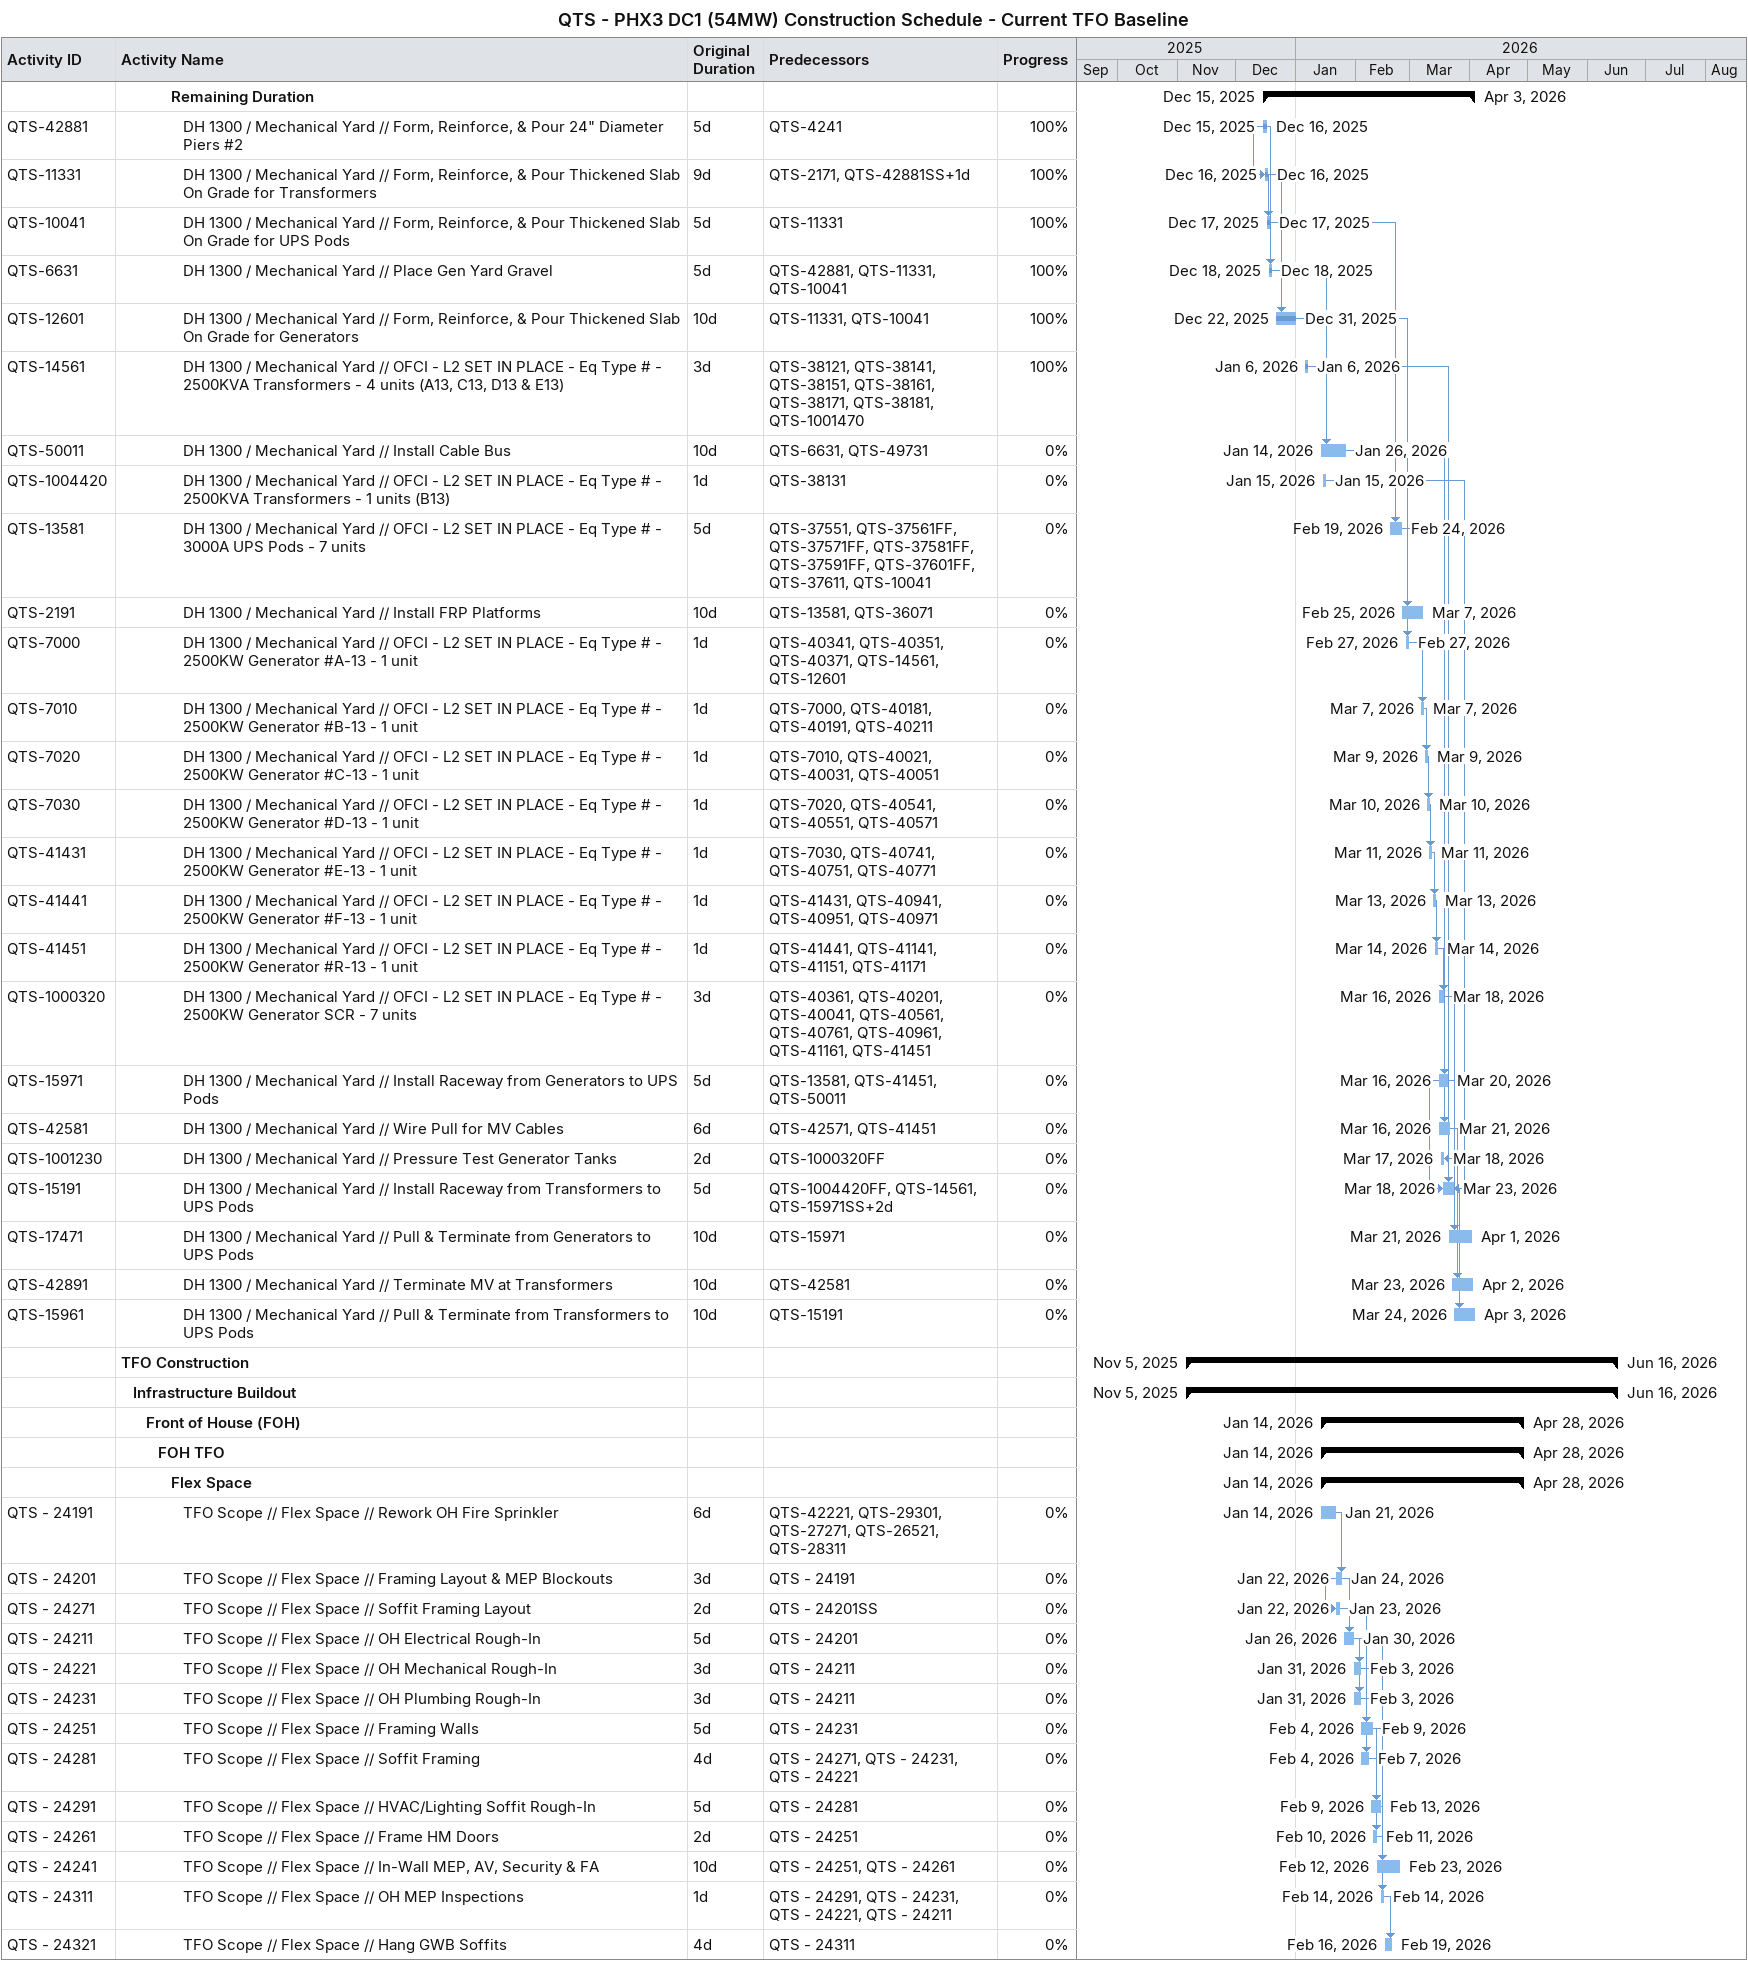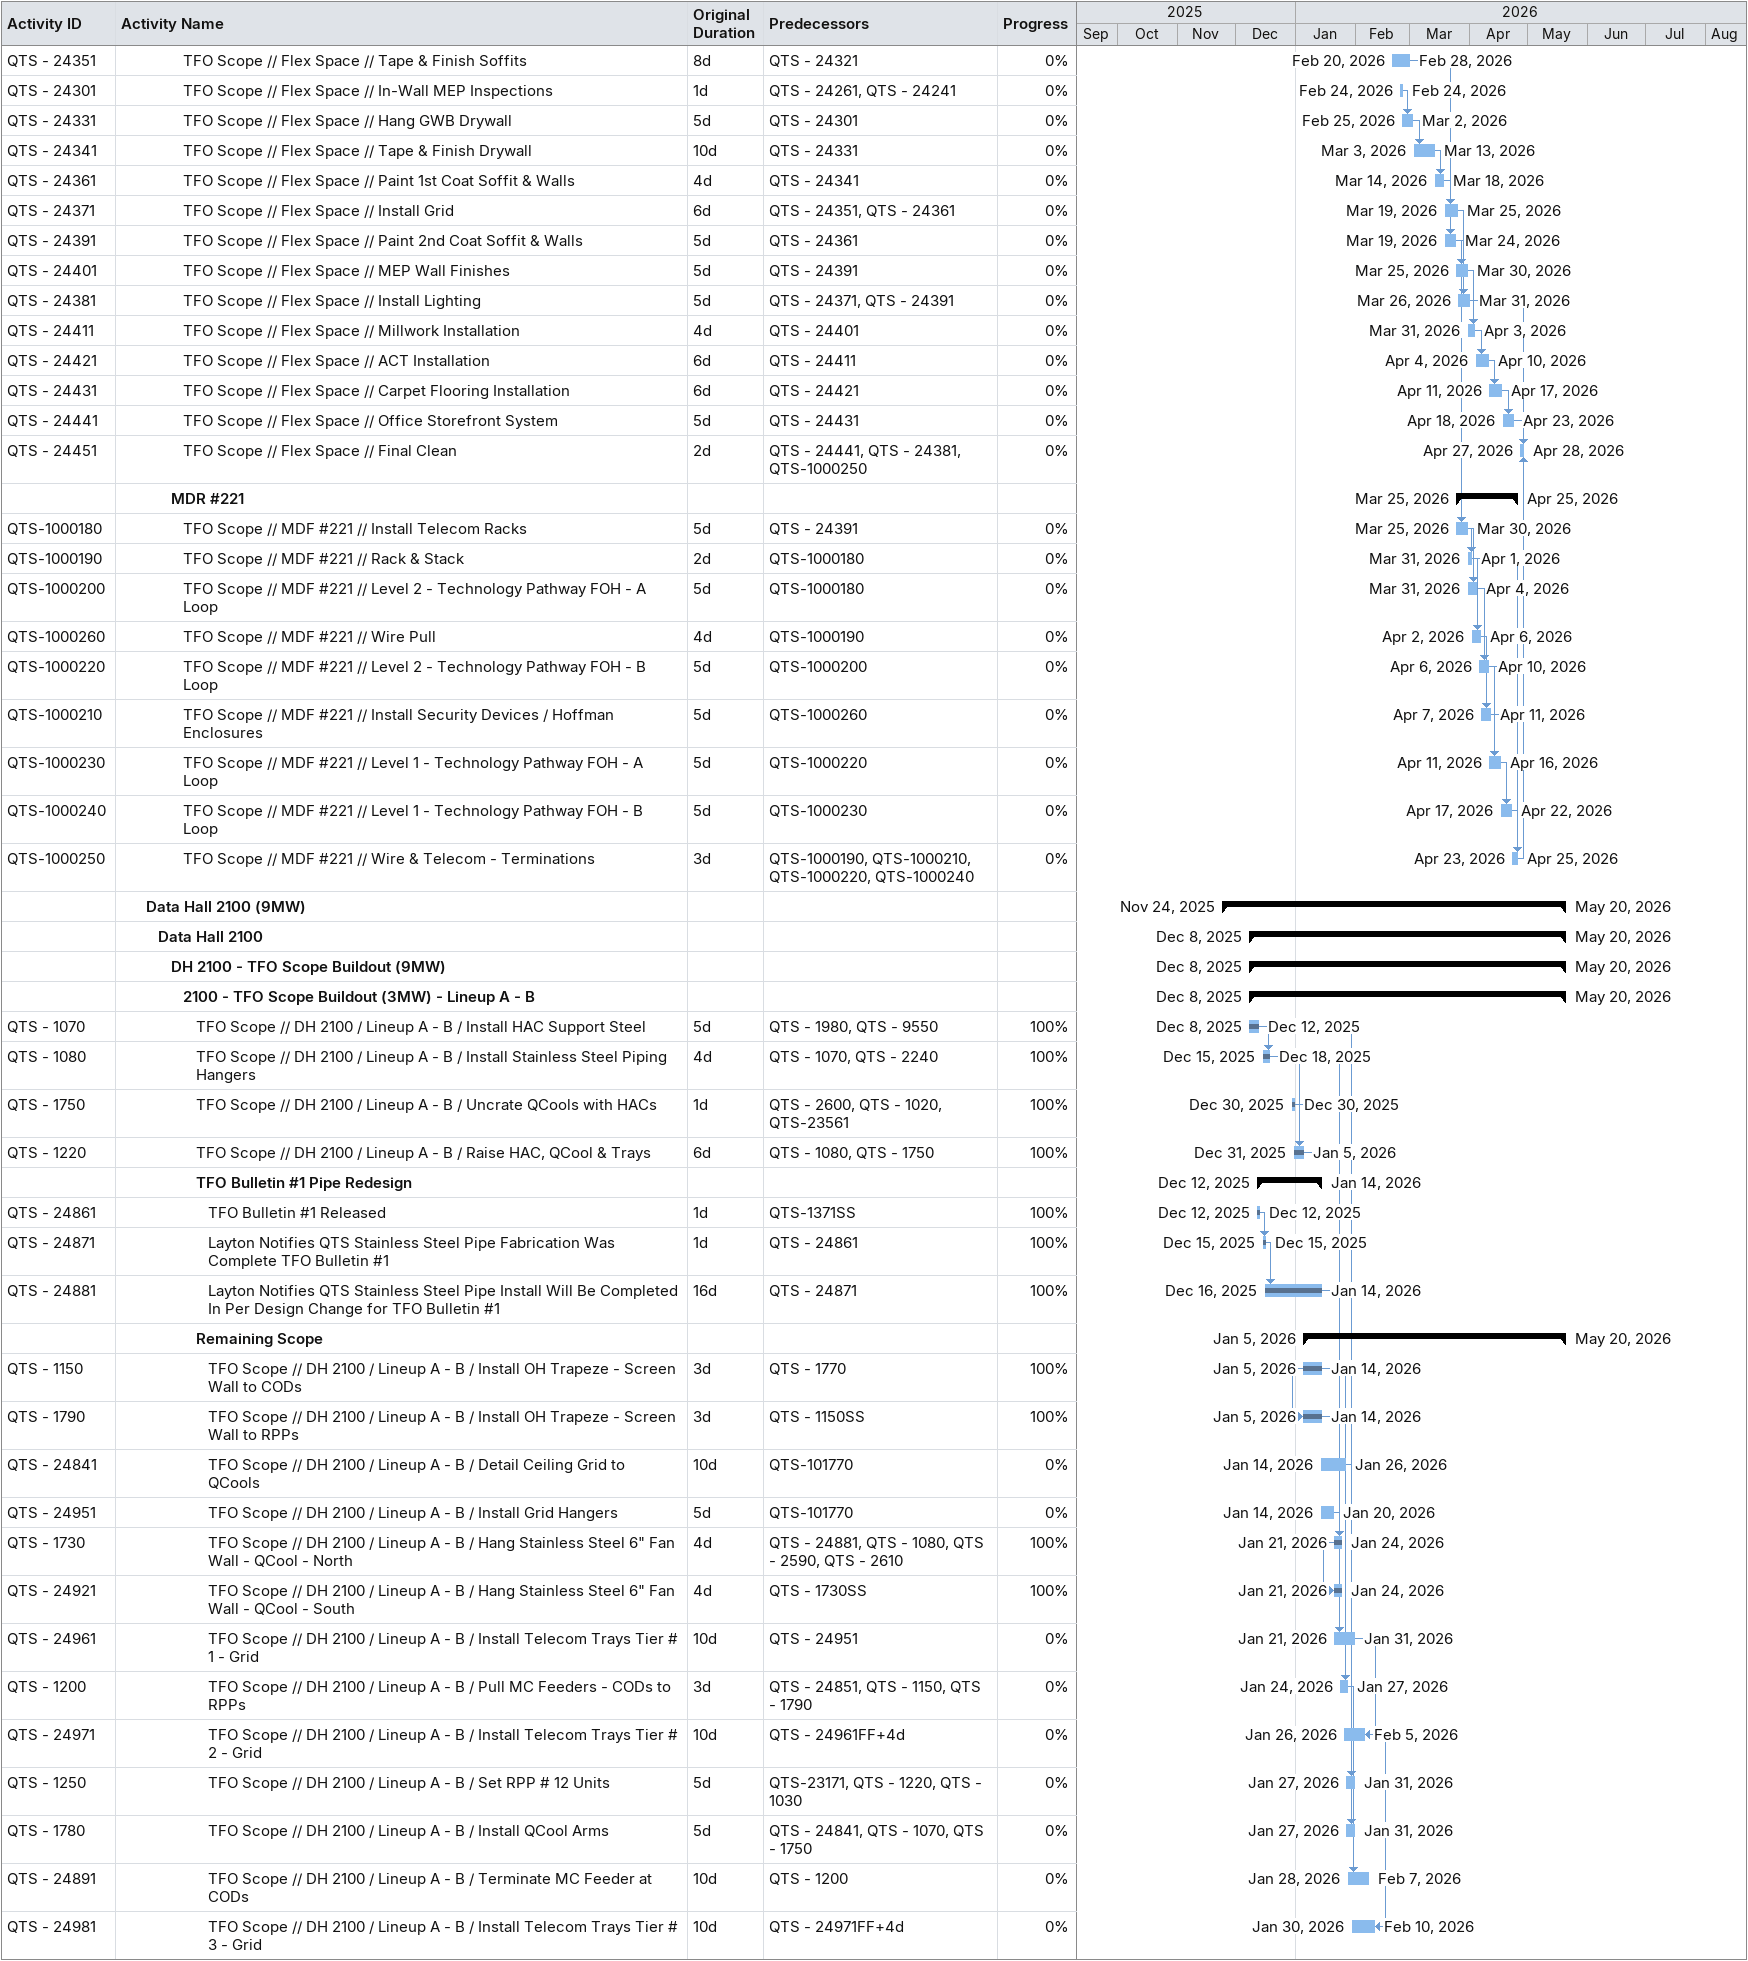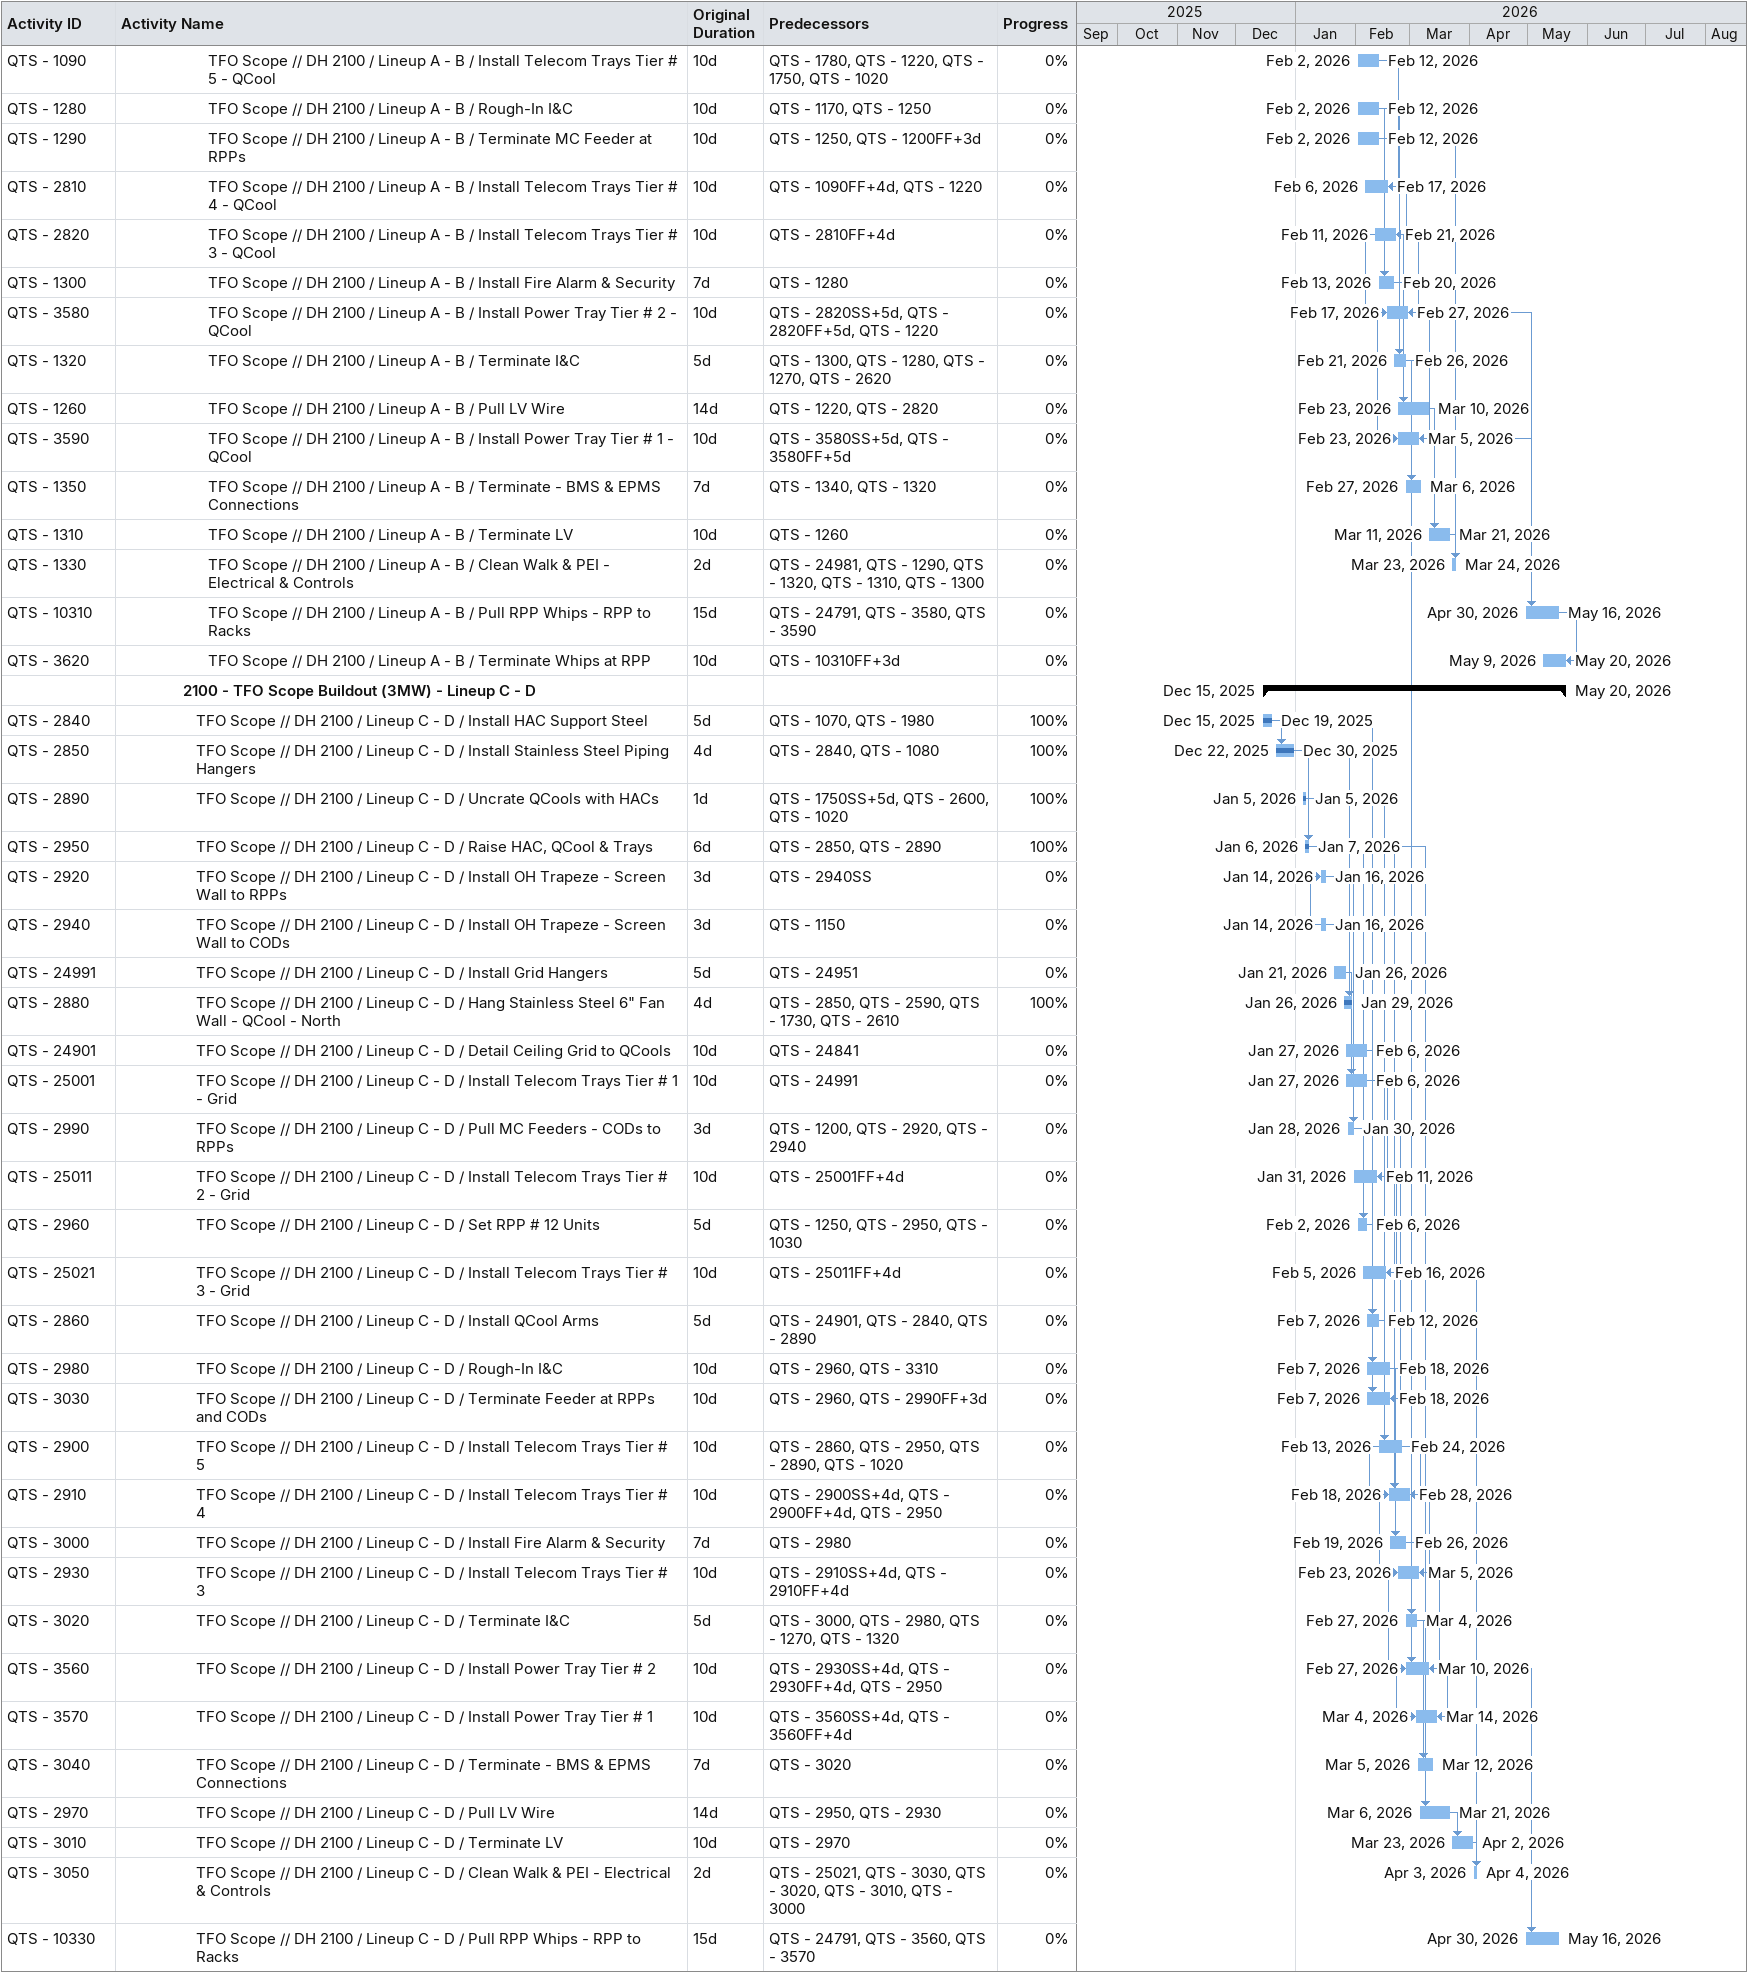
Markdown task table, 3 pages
QTS - PHX3 DC1 (54MW) Construction Schedule - Current TFO Baseline

| ID | Level | Task | Original duration | Start | Finish | Predecessors | % complete |
|---|---|---|---|---|---|---|---|
|  | 5 | **Remaining Duration** |  | 2025-12-15 | 2026-04-03 |  |  |
| QTS-42881 | 6 | DH 1300 / Mechanical Yard // Form, Reinforce, & Pour 24" Diameter Piers #2 | 5d | 2025-12-15 | 2025-12-16 | QTS-4241 | 100 |
| QTS-11331 | 6 | DH 1300 / Mechanical Yard // Form, Reinforce, & Pour Thickened Slab On Grade for Transformers | 9d | 2025-12-16 | 2025-12-16 | QTS-2171, QTS-42881SS+1d | 100 |
| QTS-10041 | 6 | DH 1300 / Mechanical Yard // Form, Reinforce, & Pour Thickened Slab On Grade for UPS Pods | 5d | 2025-12-17 | 2025-12-17 | QTS-11331 | 100 |
| QTS-6631 | 6 | DH 1300 / Mechanical Yard // Place Gen Yard Gravel | 5d | 2025-12-18 | 2025-12-18 | QTS-42881, QTS-11331, QTS-10041 | 100 |
| QTS-12601 | 6 | DH 1300 / Mechanical Yard // Form, Reinforce, & Pour Thickened Slab On Grade for Generators | 10d | 2025-12-22 | 2025-12-31 | QTS-11331, QTS-10041 | 100 |
| QTS-14561 | 6 | DH 1300 / Mechanical Yard // OFCI - L2 SET IN PLACE - Eq Type # - 2500KVA Transformers - 4 units (A13, C13, D13 & E13) | 3d | 2026-01-06 | 2026-01-06 | QTS-38121, QTS-38141, QTS-38151, QTS-38161, QTS-38171, QTS-38181, QTS-1001470 | 100 |
| QTS-50011 | 6 | DH 1300 / Mechanical Yard // Install Cable Bus | 10d | 2026-01-14 | 2026-01-26 | QTS-6631, QTS-49731 | 0 |
| QTS-1004420 | 6 | DH 1300 / Mechanical Yard // OFCI - L2 SET IN PLACE - Eq Type # - 2500KVA Transformers - 1 units (B13) | 1d | 2026-01-15 | 2026-01-15 | QTS-38131 | 0 |
| QTS-13581 | 6 | DH 1300 / Mechanical Yard // OFCI - L2 SET IN PLACE - Eq Type # - 3000A UPS Pods - 7 units | 5d | 2026-02-19 | 2026-02-24 | QTS-37551, QTS-37561FF, QTS-37571FF, QTS-37581FF, QTS-37591FF, QTS-37601FF, QTS-37611, QTS-10041 | 0 |
| QTS-2191 | 6 | DH 1300 / Mechanical Yard // Install FRP Platforms | 10d | 2026-02-25 | 2026-03-07 | QTS-13581, QTS-36071 | 0 |
| QTS-7000 | 6 | DH 1300 / Mechanical Yard // OFCI - L2 SET IN PLACE - Eq Type # - 2500KW Generator #A-13 - 1 unit | 1d | 2026-02-27 | 2026-02-27 | QTS-40341, QTS-40351, QTS-40371, QTS-14561, QTS-12601 | 0 |
| QTS-7010 | 6 | DH 1300 / Mechanical Yard // OFCI - L2 SET IN PLACE - Eq Type # - 2500KW Generator #B-13 - 1 unit | 1d | 2026-03-07 | 2026-03-07 | QTS-7000, QTS-40181, QTS-40191, QTS-40211 | 0 |
| QTS-7020 | 6 | DH 1300 / Mechanical Yard // OFCI - L2 SET IN PLACE - Eq Type # - 2500KW Generator #C-13 - 1 unit | 1d | 2026-03-09 | 2026-03-09 | QTS-7010, QTS-40021, QTS-40031, QTS-40051 | 0 |
| QTS-7030 | 6 | DH 1300 / Mechanical Yard // OFCI - L2 SET IN PLACE - Eq Type # - 2500KW Generator #D-13 - 1 unit | 1d | 2026-03-10 | 2026-03-10 | QTS-7020, QTS-40541, QTS-40551, QTS-40571 | 0 |
| QTS-41431 | 6 | DH 1300 / Mechanical Yard // OFCI - L2 SET IN PLACE - Eq Type # - 2500KW Generator #E-13 - 1 unit | 1d | 2026-03-11 | 2026-03-11 | QTS-7030, QTS-40741, QTS-40751, QTS-40771 | 0 |
| QTS-41441 | 6 | DH 1300 / Mechanical Yard // OFCI - L2 SET IN PLACE - Eq Type # - 2500KW Generator #F-13 - 1 unit | 1d | 2026-03-13 | 2026-03-13 | QTS-41431, QTS-40941, QTS-40951, QTS-40971 | 0 |
| QTS-41451 | 6 | DH 1300 / Mechanical Yard // OFCI - L2 SET IN PLACE - Eq Type # - 2500KW Generator #R-13 - 1 unit | 1d | 2026-03-14 | 2026-03-14 | QTS-41441, QTS-41141, QTS-41151, QTS-41171 | 0 |
| QTS-1000320 | 6 | DH 1300 / Mechanical Yard // OFCI - L2 SET IN PLACE - Eq Type # - 2500KW Generator SCR - 7 units | 3d | 2026-03-16 | 2026-03-18 | QTS-40361, QTS-40201, QTS-40041, QTS-40561, QTS-40761, QTS-40961, QTS-41161, QTS-41451 | 0 |
| QTS-15971 | 6 | DH 1300 / Mechanical Yard // Install Raceway from Generators to UPS Pods | 5d | 2026-03-16 | 2026-03-20 | QTS-13581, QTS-41451, QTS-50011 | 0 |
| QTS-42581 | 6 | DH 1300 / Mechanical Yard // Wire Pull for MV Cables | 6d | 2026-03-16 | 2026-03-21 | QTS-42571, QTS-41451 | 0 |
| QTS-1001230 | 6 | DH 1300 / Mechanical Yard // Pressure Test Generator Tanks | 2d | 2026-03-17 | 2026-03-18 | QTS-1000320FF | 0 |
| QTS-15191 | 6 | DH 1300 / Mechanical Yard // Install Raceway from Transformers to UPS Pods | 5d | 2026-03-18 | 2026-03-23 | QTS-1004420FF, QTS-14561, QTS-15971SS+2d | 0 |
| QTS-17471 | 6 | DH 1300 / Mechanical Yard // Pull & Terminate from Generators to UPS Pods | 10d | 2026-03-21 | 2026-04-01 | QTS-15971 | 0 |
| QTS-42891 | 6 | DH 1300 / Mechanical Yard // Terminate MV at Transformers | 10d | 2026-03-23 | 2026-04-02 | QTS-42581 | 0 |
| QTS-15961 | 6 | DH 1300 / Mechanical Yard // Pull & Terminate from Transformers to UPS Pods | 10d | 2026-03-24 | 2026-04-03 | QTS-15191 | 0 |
|  | 1 | **TFO Construction** |  | 2025-11-05 | 2026-06-16 |  |  |
|  | 2 | **Infrastructure Buildout** |  | 2025-11-05 | 2026-06-16 |  |  |
|  | 3 | **Front of House (FOH)** |  | 2026-01-14 | 2026-04-28 |  |  |
|  | 4 | **FOH TFO** |  | 2026-01-14 | 2026-04-28 |  |  |
|  | 5 | **Flex Space** |  | 2026-01-14 | 2026-04-28 |  |  |
| QTS - 24191 | 6 | TFO Scope // Flex Space // Rework OH Fire Sprinkler | 6d | 2026-01-14 | 2026-01-21 | QTS-42221, QTS-29301, QTS-27271, QTS-26521, QTS-28311 | 0 |
| QTS - 24201 | 6 | TFO Scope // Flex Space // Framing Layout & MEP Blockouts | 3d | 2026-01-22 | 2026-01-24 | QTS - 24191 | 0 |
| QTS - 24271 | 6 | TFO Scope // Flex Space // Soffit Framing Layout | 2d | 2026-01-22 | 2026-01-23 | QTS - 24201SS | 0 |
| QTS - 24211 | 6 | TFO Scope // Flex Space // OH Electrical Rough-In | 5d | 2026-01-26 | 2026-01-30 | QTS - 24201 | 0 |
| QTS - 24221 | 6 | TFO Scope // Flex Space // OH Mechanical Rough-In | 3d | 2026-01-31 | 2026-02-03 | QTS - 24211 | 0 |
| QTS - 24231 | 6 | TFO Scope // Flex Space // OH Plumbing Rough-In | 3d | 2026-01-31 | 2026-02-03 | QTS - 24211 | 0 |
| QTS - 24251 | 6 | TFO Scope // Flex Space // Framing Walls | 5d | 2026-02-04 | 2026-02-09 | QTS - 24231 | 0 |
| QTS - 24281 | 6 | TFO Scope // Flex Space // Soffit Framing | 4d | 2026-02-04 | 2026-02-07 | QTS - 24271, QTS - 24231, QTS - 24221 | 0 |
| QTS - 24291 | 6 | TFO Scope // Flex Space // HVAC/Lighting Soffit Rough-In | 5d | 2026-02-09 | 2026-02-13 | QTS - 24281 | 0 |
| QTS - 24261 | 6 | TFO Scope // Flex Space // Frame HM Doors | 2d | 2026-02-10 | 2026-02-11 | QTS - 24251 | 0 |
| QTS - 24241 | 6 | TFO Scope // Flex Space // In-Wall MEP, AV, Security & FA | 10d | 2026-02-12 | 2026-02-23 | QTS - 24251, QTS - 24261 | 0 |
| QTS - 24311 | 6 | TFO Scope // Flex Space // OH MEP Inspections | 1d | 2026-02-14 | 2026-02-14 | QTS - 24291, QTS - 24231, QTS - 24221, QTS - 24211 | 0 |
| QTS - 24321 | 6 | TFO Scope // Flex Space // Hang GWB Soffits | 4d | 2026-02-16 | 2026-02-19 | QTS - 24311 | 0 |
| QTS - 24351 | 6 | TFO Scope // Flex Space // Tape & Finish Soffits | 8d | 2026-02-20 | 2026-02-28 | QTS - 24321 | 0 |
| QTS - 24301 | 6 | TFO Scope // Flex Space // In-Wall MEP Inspections | 1d | 2026-02-24 | 2026-02-24 | QTS - 24261, QTS - 24241 | 0 |
| QTS - 24331 | 6 | TFO Scope // Flex Space // Hang GWB Drywall | 5d | 2026-02-25 | 2026-03-02 | QTS - 24301 | 0 |
| QTS - 24341 | 6 | TFO Scope // Flex Space // Tape & Finish Drywall | 10d | 2026-03-03 | 2026-03-13 | QTS - 24331 | 0 |
| QTS - 24361 | 6 | TFO Scope // Flex Space // Paint 1st Coat Soffit & Walls | 4d | 2026-03-14 | 2026-03-18 | QTS - 24341 | 0 |
| QTS - 24371 | 6 | TFO Scope // Flex Space // Install Grid | 6d | 2026-03-19 | 2026-03-25 | QTS - 24351, QTS - 24361 | 0 |
| QTS - 24391 | 6 | TFO Scope // Flex Space // Paint 2nd Coat Soffit & Walls | 5d | 2026-03-19 | 2026-03-24 | QTS - 24361 | 0 |
| QTS - 24401 | 6 | TFO Scope // Flex Space // MEP Wall Finishes | 5d | 2026-03-25 | 2026-03-30 | QTS - 24391 | 0 |
| QTS - 24381 | 6 | TFO Scope // Flex Space // Install Lighting | 5d | 2026-03-26 | 2026-03-31 | QTS - 24371, QTS - 24391 | 0 |
| QTS - 24411 | 6 | TFO Scope // Flex Space // Millwork Installation | 4d | 2026-03-31 | 2026-04-03 | QTS - 24401 | 0 |
| QTS - 24421 | 6 | TFO Scope // Flex Space // ACT Installation | 6d | 2026-04-04 | 2026-04-10 | QTS - 24411 | 0 |
| QTS - 24431 | 6 | TFO Scope // Flex Space // Carpet Flooring Installation | 6d | 2026-04-11 | 2026-04-17 | QTS - 24421 | 0 |
| QTS - 24441 | 6 | TFO Scope // Flex Space // Office Storefront System | 5d | 2026-04-18 | 2026-04-23 | QTS - 24431 | 0 |
| QTS - 24451 | 6 | TFO Scope // Flex Space // Final Clean | 2d | 2026-04-27 | 2026-04-28 | QTS - 24441, QTS - 24381, QTS-1000250 | 0 |
|  | 5 | **MDR #221** |  | 2026-03-25 | 2026-04-25 |  |  |
| QTS-1000180 | 6 | TFO Scope // MDF #221 // Install Telecom Racks | 5d | 2026-03-25 | 2026-03-30 | QTS - 24391 | 0 |
| QTS-1000190 | 6 | TFO Scope // MDF #221 // Rack & Stack | 2d | 2026-03-31 | 2026-04-01 | QTS-1000180 | 0 |
| QTS-1000200 | 6 | TFO Scope // MDF #221 // Level 2 - Technology Pathway FOH - A Loop | 5d | 2026-03-31 | 2026-04-04 | QTS-1000180 | 0 |
| QTS-1000260 | 6 | TFO Scope // MDF #221 // Wire Pull | 4d | 2026-04-02 | 2026-04-06 | QTS-1000190 | 0 |
| QTS-1000220 | 6 | TFO Scope // MDF #221 // Level 2 - Technology Pathway FOH - B Loop | 5d | 2026-04-06 | 2026-04-10 | QTS-1000200 | 0 |
| QTS-1000210 | 6 | TFO Scope // MDF #221 // Install Security Devices / Hoffman Enclosures | 5d | 2026-04-07 | 2026-04-11 | QTS-1000260 | 0 |
| QTS-1000230 | 6 | TFO Scope // MDF #221 // Level 1 - Technology Pathway FOH - A Loop | 5d | 2026-04-11 | 2026-04-16 | QTS-1000220 | 0 |
| QTS-1000240 | 6 | TFO Scope // MDF #221 // Level 1 - Technology Pathway FOH - B Loop | 5d | 2026-04-17 | 2026-04-22 | QTS-1000230 | 0 |
| QTS-1000250 | 6 | TFO Scope // MDF #221 // Wire & Telecom - Terminations | 3d | 2026-04-23 | 2026-04-25 | QTS-1000190, QTS-1000210, QTS-1000220, QTS-1000240 | 0 |
|  | 3 | **Data Hall 2100 (9MW)** |  | 2025-11-24 | 2026-05-20 |  |  |
|  | 4 | **Data Hall 2100** |  | 2025-12-08 | 2026-05-20 |  |  |
|  | 5 | **DH 2100 - TFO Scope Buildout (9MW)** |  | 2025-12-08 | 2026-05-20 |  |  |
|  | 6 | **2100 - TFO Scope Buildout (3MW) - Lineup A - B** |  | 2025-12-08 | 2026-05-20 |  |  |
| QTS - 1070 | 7 | TFO Scope // DH 2100 / Lineup A - B / Install HAC Support Steel | 5d | 2025-12-08 | 2025-12-12 | QTS - 1980, QTS - 9550 | 100 |
| QTS - 1080 | 7 | TFO Scope // DH 2100 / Lineup A - B / Install Stainless Steel Piping Hangers | 4d | 2025-12-15 | 2025-12-18 | QTS - 1070, QTS - 2240 | 100 |
| QTS - 1750 | 7 | TFO Scope // DH 2100 / Lineup A - B / Uncrate QCools with HACs | 1d | 2025-12-30 | 2025-12-30 | QTS - 2600, QTS - 1020, QTS-23561 | 100 |
| QTS - 1220 | 7 | TFO Scope // DH 2100 / Lineup A - B / Raise HAC, QCool & Trays | 6d | 2025-12-31 | 2026-01-05 | QTS - 1080, QTS - 1750 | 100 |
|  | 7 | **TFO Bulletin #1 Pipe Redesign** |  | 2025-12-12 | 2026-01-14 |  |  |
| QTS - 24861 | 8 | TFO Bulletin #1 Released | 1d | 2025-12-12 | 2025-12-12 | QTS-1371SS | 100 |
| QTS - 24871 | 8 | Layton Notifies QTS Stainless Steel Pipe Fabrication Was Complete TFO Bulletin #1 | 1d | 2025-12-15 | 2025-12-15 | QTS - 24861 | 100 |
| QTS - 24881 | 8 | Layton Notifies QTS Stainless Steel Pipe Install Will Be Completed In Per Design Change for TFO Bulletin #1 | 16d | 2025-12-16 | 2026-01-14 | QTS - 24871 | 100 |
|  | 7 | **Remaining Scope** |  | 2026-01-05 | 2026-05-20 |  |  |
| QTS - 1150 | 8 | TFO Scope // DH 2100 / Lineup A - B / Install OH Trapeze - Screen Wall to CODs | 3d | 2026-01-05 | 2026-01-14 | QTS - 1770 | 100 |
| QTS - 1790 | 8 | TFO Scope // DH 2100 / Lineup A - B / Install OH Trapeze - Screen Wall to RPPs | 3d | 2026-01-05 | 2026-01-14 | QTS - 1150SS | 100 |
| QTS - 24841 | 8 | TFO Scope // DH 2100 / Lineup A - B / Detail Ceiling Grid to QCools | 10d | 2026-01-14 | 2026-01-26 | QTS-101770 | 0 |
| QTS - 24951 | 8 | TFO Scope // DH 2100 / Lineup A - B / Install Grid Hangers | 5d | 2026-01-14 | 2026-01-20 | QTS-101770 | 0 |
| QTS - 1730 | 8 | TFO Scope // DH 2100 / Lineup A - B / Hang Stainless Steel 6" Fan Wall - QCool - North | 4d | 2026-01-21 | 2026-01-24 | QTS - 24881, QTS - 1080, QTS - 2590, QTS - 2610 | 100 |
| QTS - 24921 | 8 | TFO Scope // DH 2100 / Lineup A - B / Hang Stainless Steel 6" Fan Wall - QCool - South | 4d | 2026-01-21 | 2026-01-24 | QTS - 1730SS | 100 |
| QTS - 24961 | 8 | TFO Scope // DH 2100 / Lineup A - B / Install Telecom Trays Tier # 1 - Grid | 10d | 2026-01-21 | 2026-01-31 | QTS - 24951 | 0 |
| QTS - 1200 | 8 | TFO Scope // DH 2100 / Lineup A - B / Pull MC Feeders - CODs to RPPs | 3d | 2026-01-24 | 2026-01-27 | QTS - 24851, QTS - 1150, QTS - 1790 | 0 |
| QTS - 24971 | 8 | TFO Scope // DH 2100 / Lineup A - B / Install Telecom Trays Tier # 2 - Grid | 10d | 2026-01-26 | 2026-02-05 | QTS - 24961FF+4d | 0 |
| QTS - 1250 | 8 | TFO Scope // DH 2100 / Lineup A - B / Set RPP # 12 Units | 5d | 2026-01-27 | 2026-01-31 | QTS-23171, QTS - 1220, QTS - 1030 | 0 |
| QTS - 1780 | 8 | TFO Scope // DH 2100 / Lineup A - B / Install QCool Arms | 5d | 2026-01-27 | 2026-01-31 | QTS - 24841, QTS - 1070, QTS - 1750 | 0 |
| QTS - 24891 | 8 | TFO Scope // DH 2100 / Lineup A - B / Terminate MC Feeder at CODs | 10d | 2026-01-28 | 2026-02-07 | QTS - 1200 | 0 |
| QTS - 24981 | 8 | TFO Scope // DH 2100 / Lineup A - B / Install Telecom Trays Tier # 3 - Grid | 10d | 2026-01-30 | 2026-02-10 | QTS - 24971FF+4d | 0 |
| QTS - 1090 | 8 | TFO Scope // DH 2100 / Lineup A - B / Install Telecom Trays Tier # 5 - QCool | 10d | 2026-02-02 | 2026-02-12 | QTS - 1780, QTS - 1220, QTS - 1750, QTS - 1020 | 0 |
| QTS - 1280 | 8 | TFO Scope // DH 2100 / Lineup A - B / Rough-In I&C | 10d | 2026-02-02 | 2026-02-12 | QTS - 1170, QTS - 1250 | 0 |
| QTS - 1290 | 8 | TFO Scope // DH 2100 / Lineup A - B / Terminate MC Feeder at RPPs | 10d | 2026-02-02 | 2026-02-12 | QTS - 1250, QTS - 1200FF+3d | 0 |
| QTS - 2810 | 8 | TFO Scope // DH 2100 / Lineup A - B / Install Telecom Trays Tier # 4 - QCool | 10d | 2026-02-06 | 2026-02-17 | QTS - 1090FF+4d, QTS - 1220 | 0 |
| QTS - 2820 | 8 | TFO Scope // DH 2100 / Lineup A - B / Install Telecom Trays Tier # 3 - QCool | 10d | 2026-02-11 | 2026-02-21 | QTS - 2810FF+4d | 0 |
| QTS - 1300 | 8 | TFO Scope // DH 2100 / Lineup A - B / Install Fire Alarm & Security | 7d | 2026-02-13 | 2026-02-20 | QTS - 1280 | 0 |
| QTS - 3580 | 8 | TFO Scope // DH 2100 / Lineup A - B / Install Power Tray Tier # 2 - QCool | 10d | 2026-02-17 | 2026-02-27 | QTS - 2820SS+5d, QTS - 2820FF+5d, QTS - 1220 | 0 |
| QTS - 1320 | 8 | TFO Scope // DH 2100 / Lineup A - B / Terminate I&C | 5d | 2026-02-21 | 2026-02-26 | QTS - 1300, QTS - 1280, QTS - 1270, QTS - 2620 | 0 |
| QTS - 1260 | 8 | TFO Scope // DH 2100 / Lineup A - B / Pull LV Wire | 14d | 2026-02-23 | 2026-03-10 | QTS - 1220, QTS - 2820 | 0 |
| QTS - 3590 | 8 | TFO Scope // DH 2100 / Lineup A - B / Install Power Tray Tier # 1 - QCool | 10d | 2026-02-23 | 2026-03-05 | QTS - 3580SS+5d, QTS - 3580FF+5d | 0 |
| QTS - 1350 | 8 | TFO Scope // DH 2100 / Lineup A - B / Terminate - BMS & EPMS Connections | 7d | 2026-02-27 | 2026-03-06 | QTS - 1340, QTS - 1320 | 0 |
| QTS - 1310 | 8 | TFO Scope // DH 2100 / Lineup A - B / Terminate LV | 10d | 2026-03-11 | 2026-03-21 | QTS - 1260 | 0 |
| QTS - 1330 | 8 | TFO Scope // DH 2100 / Lineup A - B / Clean Walk & PEI - Electrical & Controls | 2d | 2026-03-23 | 2026-03-24 | QTS - 24981, QTS - 1290, QTS - 1320, QTS - 1310, QTS - 1300 | 0 |
| QTS - 10310 | 8 | TFO Scope // DH 2100 / Lineup A - B / Pull RPP Whips - RPP to Racks | 15d | 2026-04-30 | 2026-05-16 | QTS - 24791, QTS - 3580, QTS - 3590 | 0 |
| QTS - 3620 | 8 | TFO Scope // DH 2100 / Lineup A - B / Terminate Whips at RPP | 10d | 2026-05-09 | 2026-05-20 | QTS - 10310FF+3d | 0 |
|  | 6 | **2100 - TFO Scope Buildout (3MW) - Lineup C - D** |  | 2025-12-15 | 2026-05-20 |  |  |
| QTS - 2840 | 7 | TFO Scope // DH 2100 / Lineup C - D / Install HAC Support Steel | 5d | 2025-12-15 | 2025-12-19 | QTS - 1070, QTS - 1980 | 100 |
| QTS - 2850 | 7 | TFO Scope // DH 2100 / Lineup C - D / Install Stainless Steel Piping Hangers | 4d | 2025-12-22 | 2025-12-30 | QTS - 2840, QTS - 1080 | 100 |
| QTS - 2890 | 7 | TFO Scope // DH 2100 / Lineup C - D / Uncrate QCools with HACs | 1d | 2026-01-05 | 2026-01-05 | QTS - 1750SS+5d, QTS - 2600, QTS - 1020 | 100 |
| QTS - 2950 | 7 | TFO Scope // DH 2100 / Lineup C - D / Raise HAC, QCool & Trays | 6d | 2026-01-06 | 2026-01-07 | QTS - 2850, QTS - 2890 | 100 |
| QTS - 2920 | 7 | TFO Scope // DH 2100 / Lineup C - D / Install OH Trapeze - Screen Wall to RPPs | 3d | 2026-01-14 | 2026-01-16 | QTS - 2940SS | 0 |
| QTS - 2940 | 7 | TFO Scope // DH 2100 / Lineup C - D / Install OH Trapeze - Screen Wall to CODs | 3d | 2026-01-14 | 2026-01-16 | QTS - 1150 | 0 |
| QTS - 24991 | 7 | TFO Scope // DH 2100 / Lineup C - D / Install Grid Hangers | 5d | 2026-01-21 | 2026-01-26 | QTS - 24951 | 0 |
| QTS - 2880 | 7 | TFO Scope // DH 2100 / Lineup C - D / Hang Stainless Steel 6" Fan Wall - QCool - North | 4d | 2026-01-26 | 2026-01-29 | QTS - 2850, QTS - 2590, QTS - 1730, QTS - 2610 | 100 |
| QTS - 24901 | 7 | TFO Scope // DH 2100 / Lineup C - D / Detail Ceiling Grid to QCools | 10d | 2026-01-27 | 2026-02-06 | QTS - 24841 | 0 |
| QTS - 25001 | 7 | TFO Scope // DH 2100 / Lineup C - D / Install Telecom Trays Tier # 1 - Grid | 10d | 2026-01-27 | 2026-02-06 | QTS - 24991 | 0 |
| QTS - 2990 | 7 | TFO Scope // DH 2100 / Lineup C - D / Pull MC Feeders - CODs to RPPs | 3d | 2026-01-28 | 2026-01-30 | QTS - 1200, QTS - 2920, QTS - 2940 | 0 |
| QTS - 25011 | 7 | TFO Scope // DH 2100 / Lineup C - D / Install Telecom Trays Tier # 2 - Grid | 10d | 2026-01-31 | 2026-02-11 | QTS - 25001FF+4d | 0 |
| QTS - 2960 | 7 | TFO Scope // DH 2100 / Lineup C - D / Set RPP # 12 Units | 5d | 2026-02-02 | 2026-02-06 | QTS - 1250, QTS - 2950, QTS - 1030 | 0 |
| QTS - 25021 | 7 | TFO Scope // DH 2100 / Lineup C - D / Install Telecom Trays Tier # 3 - Grid | 10d | 2026-02-05 | 2026-02-16 | QTS - 25011FF+4d | 0 |
| QTS - 2860 | 7 | TFO Scope // DH 2100 / Lineup C - D / Install QCool Arms | 5d | 2026-02-07 | 2026-02-12 | QTS - 24901, QTS - 2840, QTS - 2890 | 0 |
| QTS - 2980 | 7 | TFO Scope // DH 2100 / Lineup C - D / Rough-In I&C | 10d | 2026-02-07 | 2026-02-18 | QTS - 2960, QTS - 3310 | 0 |
| QTS - 3030 | 7 | TFO Scope // DH 2100 / Lineup C - D / Terminate Feeder at RPPs and CODs | 10d | 2026-02-07 | 2026-02-18 | QTS - 2960, QTS - 2990FF+3d | 0 |
| QTS - 2900 | 7 | TFO Scope // DH 2100 / Lineup C - D / Install Telecom Trays Tier # 5 | 10d | 2026-02-13 | 2026-02-24 | QTS - 2860, QTS - 2950, QTS - 2890, QTS - 1020 | 0 |
| QTS - 2910 | 7 | TFO Scope // DH 2100 / Lineup C - D / Install Telecom Trays Tier # 4 | 10d | 2026-02-18 | 2026-02-28 | QTS - 2900SS+4d, QTS - 2900FF+4d, QTS - 2950 | 0 |
| QTS - 3000 | 7 | TFO Scope // DH 2100 / Lineup C - D / Install Fire Alarm & Security | 7d | 2026-02-19 | 2026-02-26 | QTS - 2980 | 0 |
| QTS - 2930 | 7 | TFO Scope // DH 2100 / Lineup C - D / Install Telecom Trays Tier # 3 | 10d | 2026-02-23 | 2026-03-05 | QTS - 2910SS+4d, QTS - 2910FF+4d | 0 |
| QTS - 3020 | 7 | TFO Scope // DH 2100 / Lineup C - D / Terminate I&C | 5d | 2026-02-27 | 2026-03-04 | QTS - 3000, QTS - 2980, QTS - 1270, QTS - 1320 | 0 |
| QTS - 3560 | 7 | TFO Scope // DH 2100 / Lineup C - D / Install Power Tray Tier # 2 | 10d | 2026-02-27 | 2026-03-10 | QTS - 2930SS+4d, QTS - 2930FF+4d, QTS - 2950 | 0 |
| QTS - 3570 | 7 | TFO Scope // DH 2100 / Lineup C - D / Install Power Tray Tier # 1 | 10d | 2026-03-04 | 2026-03-14 | QTS - 3560SS+4d, QTS - 3560FF+4d | 0 |
| QTS - 3040 | 7 | TFO Scope // DH 2100 / Lineup C - D / Terminate - BMS & EPMS Connections | 7d | 2026-03-05 | 2026-03-12 | QTS - 3020 | 0 |
| QTS - 2970 | 7 | TFO Scope // DH 2100 / Lineup C - D / Pull LV Wire | 14d | 2026-03-06 | 2026-03-21 | QTS - 2950, QTS - 2930 | 0 |
| QTS - 3010 | 7 | TFO Scope // DH 2100 / Lineup C - D / Terminate LV | 10d | 2026-03-23 | 2026-04-02 | QTS - 2970 | 0 |
| QTS - 3050 | 7 | TFO Scope // DH 2100 / Lineup C - D / Clean Walk & PEI - Electrical & Controls | 2d | 2026-04-03 | 2026-04-04 | QTS - 25021, QTS - 3030, QTS - 3020, QTS - 3010, QTS - 3000 | 0 |
| QTS - 10330 | 7 | TFO Scope // DH 2100 / Lineup C - D / Pull RPP Whips - RPP to Racks | 15d | 2026-04-30 | 2026-05-16 | QTS - 24791, QTS - 3560, QTS - 3570 | 0 |
